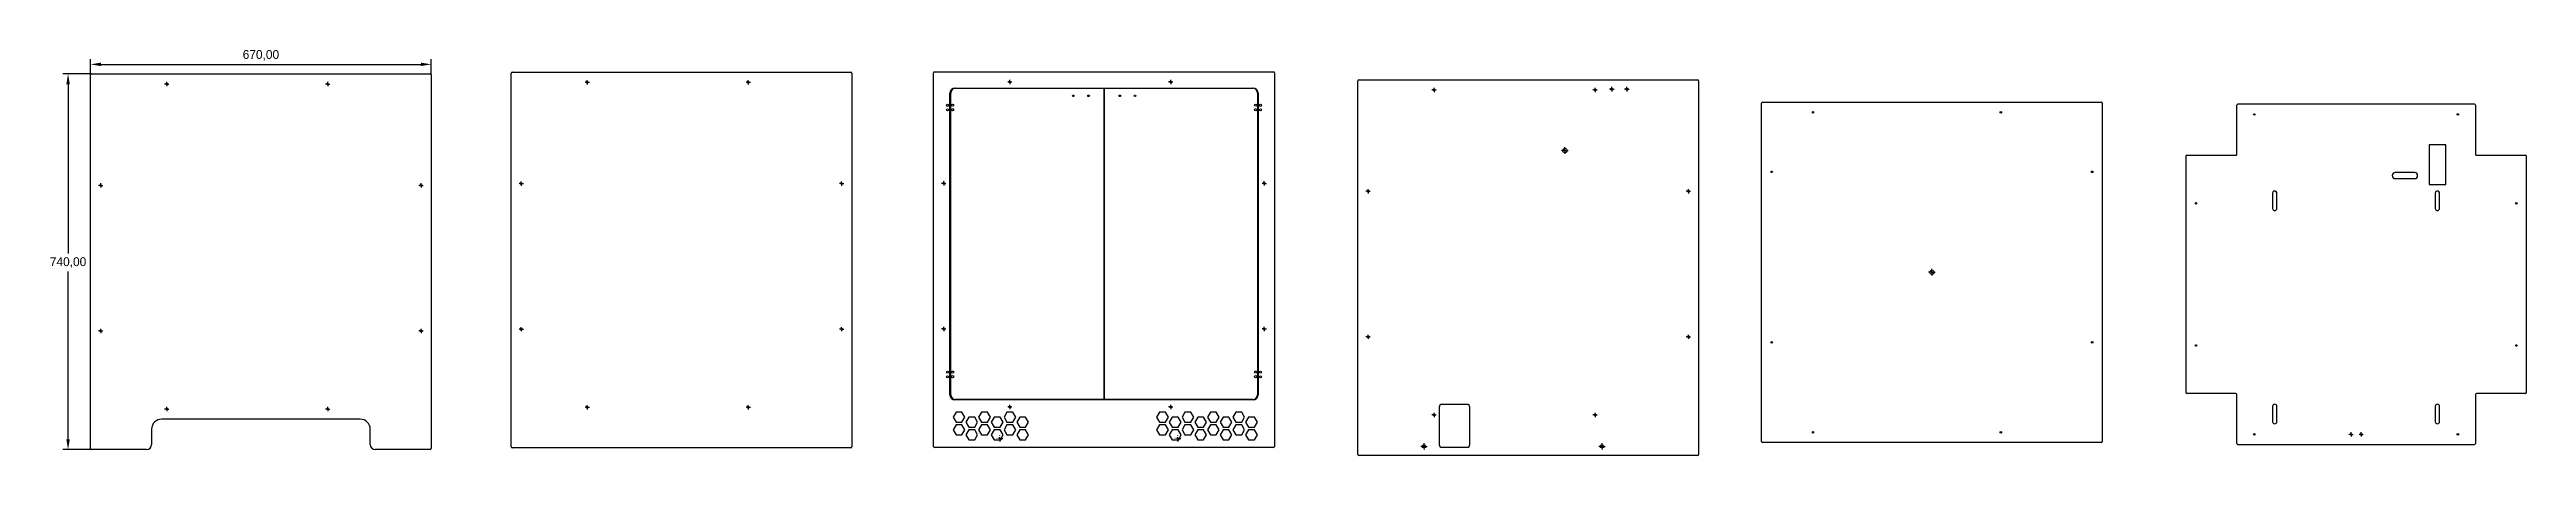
# Model space of a CAD drawing. Header units: millimetres. Extents: x 369 to 5239, y 253 to 1053.
import ezdxf

# ---------------------------------------------------------------- set-up
doc = ezdxf.new("R2010")
doc.units = ezdxf.units.MM
doc.header["$LTSCALE"] = 5
doc.header["$PDSIZE"] = -1
doc.layers.add('10', color=7, linetype='Continuous')
doc.layers.add('标注层', color=4, linetype='Continuous', lineweight=25)
doc.dimstyles.new('ISO-25', dxfattribs={"dimtxt": 2.5, "dimasz": 2.5, "dimexe": 1.25, "dimexo": 0.625, "dimtad": 1, "dimtxsty": 'Standard', "dimcen": 2.5, "dimadec": 0, "dimazin": 0, "dimtfac": 1, "dimtmove": 0, "dimatfit": 3, "dimfxl": 1, "dimarcsym": 0})

# ---------------------------------------------------------------- blocks, each defined once
blk = doc.blocks.new('SW_CENTERMARKSYMBOL_0')
at = {"layer": '10', "color": 0}
for p, q in [((-2.5, 0), (-4.25, 0)), ((0, 0), (-2.5, 0)), ((0, 2.5), (0, 4.25)), ((0, 0), (0, 2.5)), ((0, 0), (0, -2.5)), ((0, 0), (2.5, 0)), ((2.5, 0), (4.25, 0)), ((0, -2.5), (0, -4.25))]:
    blk.add_line(p, q, dxfattribs=at)
blk = doc.blocks.new('SW_CENTERMARKSYMBOL_1')
at = {"layer": '10', "color": 0}
for p, q in [((-2.5, 0), (-4.25, 0)), ((0, 0), (-2.5, 0)), ((0, 2.5), (0, 4.25)), ((0, 0), (0, 2.5)), ((0, 0), (0, -2.5)), ((0, 0), (2.5, 0)), ((2.5, 0), (4.25, 0)), ((0, -2.5), (0, -4.25))]:
    blk.add_line(p, q, dxfattribs=at)
blk = doc.blocks.new('SW_CENTERMARKSYMBOL_2')
at = {"layer": '10', "color": 0}
for p, q in [((-2.5, 0), (-4.25, 0)), ((0, 0), (-2.5, 0)), ((0, 2.5), (0, 4.25)), ((0, 0), (0, 2.5)), ((0, 0), (0, -2.5)), ((0, 0), (2.5, 0)), ((2.5, 0), (4.25, 0)), ((0, -2.5), (0, -4.25))]:
    blk.add_line(p, q, dxfattribs=at)
blk = doc.blocks.new('SW_CENTERMARKSYMBOL_3')
at = {"layer": '10', "color": 0}
for p, q in [((-2.5, 0), (-4.25, 0)), ((0, 0), (-2.5, 0)), ((0, 2.5), (0, 4.25)), ((0, 0), (0, 2.5)), ((0, 0), (0, -2.5)), ((0, 0), (2.5, 0)), ((2.5, 0), (4.25, 0)), ((0, -2.5), (0, -4.25))]:
    blk.add_line(p, q, dxfattribs=at)
blk = doc.blocks.new('SW_CENTERMARKSYMBOL_4')
at = {"layer": '10', "color": 0}
for p, q in [((-2.5, 0), (-4.25, 0)), ((0, 0), (-2.5, 0)), ((0, 2.5), (0, 4.25)), ((0, 0), (0, 2.5)), ((0, 0), (0, -2.5)), ((0, 0), (2.5, 0)), ((2.5, 0), (4.25, 0)), ((0, -2.5), (0, -4.25))]:
    blk.add_line(p, q, dxfattribs=at)
blk = doc.blocks.new('SW_CENTERMARKSYMBOL_5')
at = {"layer": '10', "color": 0}
for p, q in [((-2.5, 0), (-4.25, 0)), ((0, 0), (-2.5, 0)), ((0, 2.5), (0, 4.25)), ((0, 0), (0, 2.5)), ((0, 0), (0, -2.5)), ((0, 0), (2.5, 0)), ((2.5, 0), (4.25, 0)), ((0, -2.5), (0, -4.25))]:
    blk.add_line(p, q, dxfattribs=at)
blk = doc.blocks.new('SW_CENTERMARKSYMBOL_6')
at = {"layer": '10', "color": 0}
for p, q in [((-2.5, 0), (-4.25, 0)), ((0, 0), (-2.5, 0)), ((0, 2.5), (0, 4.25)), ((0, 0), (0, 2.5)), ((0, 0), (0, -2.5)), ((0, 0), (2.5, 0)), ((2.5, 0), (4.25, 0)), ((0, -2.5), (0, -4.25))]:
    blk.add_line(p, q, dxfattribs=at)
blk = doc.blocks.new('SW_CENTERMARKSYMBOL_7')
at = {"layer": '10', "color": 0}
for p, q in [((-2.5, 0), (-4.25, 0)), ((0, 0), (-2.5, 0)), ((0, 2.5), (0, 4.25)), ((0, 0), (0, 2.5)), ((0, 0), (0, -2.5)), ((0, 0), (2.5, 0)), ((2.5, 0), (4.25, 0)), ((0, -2.5), (0, -4.25))]:
    blk.add_line(p, q, dxfattribs=at)
blk = doc.blocks.new('SW_CENTERMARKSYMBOL_8')
at = {"layer": '10', "color": 0}
for p, q in [((-2.5, 0), (-4.25, 0)), ((0, 0), (-2.5, 0)), ((0, 2.5), (0, 4.25)), ((0, 0), (0, 2.5)), ((0, 0), (0, -2.5)), ((0, 0), (2.5, 0)), ((2.5, 0), (4.25, 0)), ((0, -2.5), (0, -4.25))]:
    blk.add_line(p, q, dxfattribs=at)
blk = doc.blocks.new('SW_CENTERMARKSYMBOL_9')
at = {"layer": '10', "color": 0}
for p, q in [((-2.5, 0), (-4.25, 0)), ((0, 0), (-2.5, 0)), ((0, 2.5), (0, 4.25)), ((0, 0), (0, 2.5)), ((0, 0), (0, -2.5)), ((0, 0), (2.5, 0)), ((2.5, 0), (4.25, 0)), ((0, -2.5), (0, -4.25))]:
    blk.add_line(p, q, dxfattribs=at)
blk = doc.blocks.new('SW_CENTERMARKSYMBOL_10')
at = {"layer": '10', "color": 0}
for p, q in [((-2.5, 0), (-4.25, 0)), ((0, 0), (-2.5, 0)), ((0, 2.5), (0, 4.25)), ((0, 0), (0, 2.5)), ((0, 0), (0, -2.5)), ((0, 0), (2.5, 0)), ((2.5, 0), (4.25, 0)), ((0, -2.5), (0, -4.25))]:
    blk.add_line(p, q, dxfattribs=at)
blk = doc.blocks.new('SW_CENTERMARKSYMBOL_11')
at = {"layer": '10', "color": 0}
for p, q in [((-2.5, 0), (-4.25, 0)), ((0, 0), (-2.5, 0)), ((0, 2.5), (0, 4.25)), ((0, 0), (0, 2.5)), ((0, 0), (0, -2.5)), ((0, 0), (2.5, 0)), ((2.5, 0), (4.25, 0)), ((0, -2.5), (0, -4.25))]:
    blk.add_line(p, q, dxfattribs=at)
blk = doc.blocks.new('SW_CENTERMARKSYMBOL_12')
at = {"layer": '10', "color": 0}
for p, q in [((-2.5, 0), (-4.25, 0)), ((0, 0), (-2.5, 0)), ((0, 2.5), (0, 4.25)), ((0, 0), (0, 2.5)), ((0, 0), (0, -2.5)), ((0, 0), (2.5, 0)), ((2.5, 0), (4.25, 0)), ((0, -2.5), (0, -4.25))]:
    blk.add_line(p, q, dxfattribs=at)
blk = doc.blocks.new('SW_CENTERMARKSYMBOL_13')
at = {"layer": '10', "color": 0}
for p, q in [((-2.5, 0), (-4.25, 0)), ((0, 0), (-2.5, 0)), ((0, 2.5), (0, 4.25)), ((0, 0), (0, 2.5)), ((0, 0), (0, -2.5)), ((0, 0), (2.5, 0)), ((2.5, 0), (4.25, 0)), ((0, -2.5), (0, -4.25))]:
    blk.add_line(p, q, dxfattribs=at)
blk = doc.blocks.new('SW_CENTERMARKSYMBOL_14')
at = {"layer": '10', "color": 0}
for p, q in [((-2.5, 0), (-4.25, 0)), ((0, 0), (-2.5, 0)), ((0, 2.5), (0, 4.25)), ((0, 0), (0, 2.5)), ((0, 0), (0, -2.5)), ((0, 0), (2.5, 0)), ((2.5, 0), (4.25, 0)), ((0, -2.5), (0, -4.25))]:
    blk.add_line(p, q, dxfattribs=at)
blk = doc.blocks.new('SW_CENTERMARKSYMBOL_15')
at = {"layer": '10', "color": 0}
for p, q in [((-2.5, 0), (-4.25, 0)), ((0, 0), (-2.5, 0)), ((0, 2.5), (0, 4.25)), ((0, 0), (0, 2.5)), ((0, 0), (0, -2.5)), ((0, 0), (2.5, 0)), ((2.5, 0), (4.25, 0)), ((0, -2.5), (0, -4.25))]:
    blk.add_line(p, q, dxfattribs=at)
blk = doc.blocks.new('SW_CENTERMARKSYMBOL_16')
at = {"layer": '10', "color": 0}
for p, q in [((-2.5, 0), (-4.25, 0)), ((0, 0), (-2.5, 0)), ((0, 2.5), (0, 4.25)), ((0, 0), (0, 2.5)), ((0, 0), (0, -2.5)), ((0, 0), (2.5, 0)), ((2.5, 0), (4.25, 0)), ((0, -2.5), (0, -4.25))]:
    blk.add_line(p, q, dxfattribs=at)
blk = doc.blocks.new('SW_CENTERMARKSYMBOL_17')
at = {"layer": '10', "color": 0}
for p, q in [((-2.5, 0), (-4.25, 0)), ((0, 0), (-2.5, 0)), ((0, 2.5), (0, 4.25)), ((0, 0), (0, 2.5)), ((0, 0), (0, -2.5)), ((0, 0), (2.5, 0)), ((2.5, 0), (4.25, 0)), ((0, -2.5), (0, -4.25))]:
    blk.add_line(p, q, dxfattribs=at)
blk = doc.blocks.new('SW_CENTERMARKSYMBOL_18')
at = {"layer": '10', "color": 0}
for p, q in [((-2.5, 0), (-4.25, 0)), ((0, 0), (-2.5, 0)), ((0, 2.5), (0, 4.25)), ((0, 0), (0, 2.5)), ((0, 0), (0, -2.5)), ((0, 0), (2.5, 0)), ((2.5, 0), (4.25, 0)), ((0, -2.5), (0, -4.25))]:
    blk.add_line(p, q, dxfattribs=at)
blk = doc.blocks.new('SW_CENTERMARKSYMBOL_19')
at = {"layer": '10', "color": 0}
for p, q in [((-2.5, 0), (-4.25, 0)), ((0, 0), (-2.5, 0)), ((0, 2.5), (0, 4.25)), ((0, 0), (0, 2.5)), ((0, 0), (0, -2.5)), ((0, 0), (2.5, 0)), ((2.5, 0), (4.25, 0)), ((0, -2.5), (0, -4.25))]:
    blk.add_line(p, q, dxfattribs=at)
blk = doc.blocks.new('SW_CENTERMARKSYMBOL_20')
at = {"layer": '10', "color": 0}
for p, q in [((-2.5, 0), (-4.25, 0)), ((0, 0), (-2.5, 0)), ((0, 2.5), (0, 4.25)), ((0, 0), (0, 2.5)), ((0, 0), (0, -2.5)), ((0, 0), (2.5, 0)), ((2.5, 0), (4.25, 0)), ((0, -2.5), (0, -4.25))]:
    blk.add_line(p, q, dxfattribs=at)
blk = doc.blocks.new('SW_CENTERMARKSYMBOL_21')
at = {"layer": '10', "color": 0}
for p, q in [((-2.5, 0), (-4.25, 0)), ((0, 0), (-2.5, 0)), ((0, 2.5), (0, 4.25)), ((0, 0), (0, 2.5)), ((0, 0), (0, -2.5)), ((0, 0), (2.5, 0)), ((2.5, 0), (4.25, 0)), ((0, -2.5), (0, -4.25))]:
    blk.add_line(p, q, dxfattribs=at)
blk = doc.blocks.new('SW_CENTERMARKSYMBOL_22')
at = {"layer": '10', "color": 0}
for p, q in [((-2.5, 0), (-4.25, 0)), ((0, 0), (-2.5, 0)), ((0, 2.5), (0, 4.25)), ((0, 0), (0, 2.5)), ((0, 0), (0, -2.5)), ((0, 0), (2.5, 0)), ((2.5, 0), (4.25, 0)), ((0, -2.5), (0, -4.25))]:
    blk.add_line(p, q, dxfattribs=at)
blk = doc.blocks.new('SW_CENTERMARKSYMBOL_23')
at = {"layer": '10', "color": 0}
for p, q in [((-2.5, 0), (-4.25, 0)), ((0, 0), (-2.5, 0)), ((0, 2.5), (0, 4.25)), ((0, 0), (0, 2.5)), ((0, 0), (0, -2.5)), ((0, 0), (2.5, 0)), ((2.5, 0), (4.25, 0)), ((0, -2.5), (0, -4.25))]:
    blk.add_line(p, q, dxfattribs=at)
blk = doc.blocks.new('SW_CENTERMARKSYMBOL_32')
at = {"layer": '10', "color": 0}
for p, q in [((-5, 0), (-6, 0)), ((0, 0), (-2.5, 0)), ((0, 5), (0, 6)), ((0, 0), (0, 2.5)), ((0, 0), (0, -2.5)), ((0, 0), (2.5, 0)), ((5, 0), (6, 0)), ((0, -5), (0, -6))]:
    blk.add_line(p, q, dxfattribs=at)
blk = doc.blocks.new('SW_CENTERMARKSYMBOL_33')
at = {"layer": '10', "color": 0}
for p, q in [((-5, 0), (-6, 0)), ((0, 0), (-2.5, 0)), ((0, 5), (0, 6)), ((0, 0), (0, 2.5)), ((0, 0), (0, -2.5)), ((0, 0), (2.5, 0)), ((5, 0), (6, 0)), ((0, -5), (0, -6))]:
    blk.add_line(p, q, dxfattribs=at)
blk = doc.blocks.new('SW_CENTERMARKSYMBOL_34')
at = {"layer": '10', "color": 0}
for p, q in [((-2.5, 0), (-4.25, 0)), ((0, 0), (-2.5, 0)), ((0, 2.5), (0, 4.25)), ((0, 0), (0, 2.5)), ((0, 0), (0, -2.5)), ((0, 0), (2.5, 0)), ((2.5, 0), (4.25, 0)), ((0, -2.5), (0, -4.25))]:
    blk.add_line(p, q, dxfattribs=at)
blk = doc.blocks.new('SW_CENTERMARKSYMBOL_35')
at = {"layer": '10', "color": 0}
for p, q in [((-2.5, 0), (-4.25, 0)), ((0, 0), (-2.5, 0)), ((0, 2.5), (0, 4.25)), ((0, 0), (0, 2.5)), ((0, 0), (0, -2.5)), ((0, 0), (2.5, 0)), ((2.5, 0), (4.25, 0)), ((0, -2.5), (0, -4.25))]:
    blk.add_line(p, q, dxfattribs=at)
blk = doc.blocks.new('SW_CENTERMARKSYMBOL_36')
at = {"layer": '10', "color": 0}
for p, q in [((-2.5, 0), (-4.25, 0)), ((0, 0), (-2.5, 0)), ((0, 2.5), (0, 4.25)), ((0, 0), (0, 2.5)), ((0, 0), (0, -2.5)), ((0, 0), (2.5, 0)), ((2.5, 0), (4.25, 0)), ((0, -2.5), (0, -4.25))]:
    blk.add_line(p, q, dxfattribs=at)
blk = doc.blocks.new('SW_CENTERMARKSYMBOL_37')
at = {"layer": '10', "color": 0}
for p, q in [((-2.5, 0), (-4.25, 0)), ((0, 0), (-2.5, 0)), ((0, 2.5), (0, 4.25)), ((0, 0), (0, 2.5)), ((0, 0), (0, -2.5)), ((0, 0), (2.5, 0)), ((2.5, 0), (4.25, 0)), ((0, -2.5), (0, -4.25))]:
    blk.add_line(p, q, dxfattribs=at)
blk = doc.blocks.new('SW_CENTERMARKSYMBOL_38')
at = {"layer": '10', "color": 0}
for p, q in [((-2.5, 0), (-4.25, 0)), ((0, 0), (-2.5, 0)), ((0, 2.5), (0, 4.25)), ((0, 0), (0, 2.5)), ((0, 0), (0, -2.5)), ((0, 0), (2.5, 0)), ((2.5, 0), (4.25, 0)), ((0, -2.5), (0, -4.25))]:
    blk.add_line(p, q, dxfattribs=at)
blk = doc.blocks.new('SW_CENTERMARKSYMBOL_39')
at = {"layer": '10', "color": 0}
for p, q in [((-2.5, 0), (-4.25, 0)), ((0, 0), (-2.5, 0)), ((0, 2.5), (0, 4.25)), ((0, 0), (0, 2.5)), ((0, 0), (0, -2.5)), ((0, 0), (2.5, 0)), ((2.5, 0), (4.25, 0)), ((0, -2.5), (0, -4.25))]:
    blk.add_line(p, q, dxfattribs=at)
blk = doc.blocks.new('SW_CENTERMARKSYMBOL_40')
at = {"layer": '10', "color": 0}
for p, q in [((-2.5, 0), (-4.25, 0)), ((0, 0), (-2.5, 0)), ((0, 2.5), (0, 4.25)), ((0, 0), (0, 2.5)), ((0, 0), (0, -2.5)), ((0, 0), (2.5, 0)), ((2.5, 0), (4.25, 0)), ((0, -2.5), (0, -4.25))]:
    blk.add_line(p, q, dxfattribs=at)
blk = doc.blocks.new('SW_CENTERMARKSYMBOL_41')
at = {"layer": '10', "color": 0}
for p, q in [((-2.5, 0), (-4.25, 0)), ((0, 0), (-2.5, 0)), ((0, 2.5), (0, 4.25)), ((0, 0), (0, 2.5)), ((0, 0), (0, -2.5)), ((0, 0), (2.5, 0)), ((2.5, 0), (4.25, 0)), ((0, -2.5), (0, -4.25))]:
    blk.add_line(p, q, dxfattribs=at)
blk = doc.blocks.new('SW_CENTERMARKSYMBOL_42')
at = {"layer": '10', "color": 0}
for p, q in [((-5, 0), (-6, 0)), ((0, 0), (-2.5, 0)), ((0, 5), (0, 6)), ((0, 0), (0, 2.5)), ((0, 0), (0, -2.5)), ((0, 0), (2.5, 0)), ((5, 0), (6, 0)), ((0, -5), (0, -6))]:
    blk.add_line(p, q, dxfattribs=at)
blk = doc.blocks.new('SW_CENTERMARKSYMBOL_43')
at = {"layer": '10', "color": 0}
for p, q in [((-5, 0), (-6, 0)), ((0, 0), (-2.5, 0)), ((0, 5), (0, 6)), ((0, 0), (0, 2.5)), ((0, 0), (0, -2.5)), ((0, 0), (2.5, 0)), ((5, 0), (6, 0)), ((0, -5), (0, -6))]:
    blk.add_line(p, q, dxfattribs=at)
blk = doc.blocks.new('SW_CENTERMARKSYMBOL_44')
at = {"layer": '10', "color": 0}
for p, q in [((-2.5, 0), (-4.6, 0)), ((0, 0), (-2.5, 0)), ((0, 2.5), (0, 4.6)), ((0, 0), (0, 2.5)), ((0, 0), (0, -2.5)), ((0, 0), (2.5, 0)), ((2.5, 0), (4.6, 0)), ((0, -2.5), (0, -4.6))]:
    blk.add_line(p, q, dxfattribs=at)
blk = doc.blocks.new('SW_CENTERMARKSYMBOL_45')
at = {"layer": '10', "color": 0}
for p, q in [((-2.5, 0), (-4.6, 0)), ((0, 0), (-2.5, 0)), ((0, 2.5), (0, 4.6)), ((0, 0), (0, 2.5)), ((0, 0), (0, -2.5)), ((0, 0), (2.5, 0)), ((2.5, 0), (4.6, 0)), ((0, -2.5), (0, -4.6))]:
    blk.add_line(p, q, dxfattribs=at)
blk = doc.blocks.new('SW_CENTERMARKSYMBOL_46')
at = {"layer": '10', "color": 0}
for p, q in [((-5, 0), (-6.65, 0)), ((0, 0), (-2.5, 0)), ((0, 5), (0, 6.65)), ((0, 0), (0, 2.5)), ((0, 0), (0, -2.5)), ((0, 0), (2.5, 0)), ((5, 0), (6.65, 0)), ((0, -5), (0, -6.65))]:
    blk.add_line(p, q, dxfattribs=at)
blk = doc.blocks.new('SW_CENTERMARKSYMBOL_47')
at = {"layer": '10', "color": 0}
for p, q in [((-5, 0), (-6.5, 0)), ((0, 0), (-2.5, 0)), ((0, 5), (0, 6.5)), ((0, 0), (0, 2.5)), ((0, 0), (0, -2.5)), ((0, 0), (2.5, 0)), ((5, 0), (6.5, 0)), ((0, -5), (0, -6.5))]:
    blk.add_line(p, q, dxfattribs=at)
blk = doc.blocks.new('SW_DOWELSYMBOL_0')
at = {"linetype": 'Continuous', "lineweight": 18}
h = blk.add_hatch(color=0, dxfattribs=at)
edge = h.paths.add_edge_path(flags=0)
edge.add_arc((0, 0), 1.5, 180, 270)
edge.add_line((0, -1.5), (0, 0))
edge.add_line((0, 0), (-1.5, 0))
h = blk.add_hatch(color=0, dxfattribs=at)
edge = h.paths.add_edge_path(flags=0)
edge.add_arc((0, 0), 1.5, 0, 90)
edge.add_line((0, 1.5), (0, 0))
edge.add_line((0, 0), (1.5, 0))
at = {"layer": '10', "color": 0}
blk.add_circle((0, 0), 1.5, dxfattribs=at)
blk = doc.blocks.new('SW_DOWELSYMBOL_1')
at = {"linetype": 'Continuous', "lineweight": 18}
h = blk.add_hatch(color=0, dxfattribs=at)
edge = h.paths.add_edge_path(flags=0)
edge.add_arc((0, 0), 1.5, 180, 270)
edge.add_line((0, -1.5), (0, 0))
edge.add_line((0, 0), (-1.5, 0))
h = blk.add_hatch(color=0, dxfattribs=at)
edge = h.paths.add_edge_path(flags=0)
edge.add_arc((0, 0), 1.5, 0, 90)
edge.add_line((0, 1.5), (0, 0))
edge.add_line((0, 0), (1.5, 0))
at = {"layer": '10', "color": 0}
blk.add_circle((0, 0), 1.5, dxfattribs=at)
blk = doc.blocks.new('SW_DOWELSYMBOL_2')
at = {"linetype": 'Continuous', "lineweight": 18}
h = blk.add_hatch(color=0, dxfattribs=at)
edge = h.paths.add_edge_path(flags=0)
edge.add_arc((0, 0), 1.5, 180, 270)
edge.add_line((0, -1.5), (0, 0))
edge.add_line((0, 0), (-1.5, 0))
h = blk.add_hatch(color=0, dxfattribs=at)
edge = h.paths.add_edge_path(flags=0)
edge.add_arc((0, 0), 1.5, 0, 90)
edge.add_line((0, 1.5), (0, 0))
edge.add_line((0, 0), (1.5, 0))
at = {"layer": '10', "color": 0}
blk.add_circle((0, 0), 1.5, dxfattribs=at)
blk = doc.blocks.new('SW_DOWELSYMBOL_3')
at = {"linetype": 'Continuous', "lineweight": 18}
h = blk.add_hatch(color=0, dxfattribs=at)
edge = h.paths.add_edge_path(flags=0)
edge.add_arc((0, 0), 1.5, 180, 270)
edge.add_line((0, -1.5), (0, 0))
edge.add_line((0, 0), (-1.5, 0))
h = blk.add_hatch(color=0, dxfattribs=at)
edge = h.paths.add_edge_path(flags=0)
edge.add_arc((0, 0), 1.5, 0, 90)
edge.add_line((0, 1.5), (0, 0))
edge.add_line((0, 0), (1.5, 0))
at = {"layer": '10', "color": 0}
blk.add_circle((0, 0), 1.5, dxfattribs=at)
blk = doc.blocks.new('SW_DOWELSYMBOL_4')
at = {"linetype": 'Continuous', "lineweight": 18}
h = blk.add_hatch(color=0, dxfattribs=at)
edge = h.paths.add_edge_path(flags=0)
edge.add_arc((0, 0), 1.5, 180, 270)
edge.add_line((0, -1.5), (0, 0))
edge.add_line((0, 0), (-1.5, 0))
h = blk.add_hatch(color=0, dxfattribs=at)
edge = h.paths.add_edge_path(flags=0)
edge.add_arc((0, 0), 1.5, 0, 90)
edge.add_line((0, 1.5), (0, 0))
edge.add_line((0, 0), (1.5, 0))
at = {"layer": '10', "color": 0}
blk.add_circle((0, 0), 1.5, dxfattribs=at)
blk = doc.blocks.new('SW_DOWELSYMBOL_5')
at = {"linetype": 'Continuous', "lineweight": 18}
h = blk.add_hatch(color=0, dxfattribs=at)
edge = h.paths.add_edge_path(flags=0)
edge.add_arc((0, 0), 1.5, 180, 270)
edge.add_line((0, -1.5), (0, 0))
edge.add_line((0, 0), (-1.5, 0))
h = blk.add_hatch(color=0, dxfattribs=at)
edge = h.paths.add_edge_path(flags=0)
edge.add_arc((0, 0), 1.5, 0, 90)
edge.add_line((0, 1.5), (0, 0))
edge.add_line((0, 0), (1.5, 0))
at = {"layer": '10', "color": 0}
blk.add_circle((0, 0), 1.5, dxfattribs=at)
blk = doc.blocks.new('SW_DOWELSYMBOL_6')
at = {"linetype": 'Continuous', "lineweight": 18}
h = blk.add_hatch(color=0, dxfattribs=at)
edge = h.paths.add_edge_path(flags=0)
edge.add_arc((0, 0), 1.5, 180, 270)
edge.add_line((0, -1.5), (0, 0))
edge.add_line((0, 0), (-1.5, 0))
h = blk.add_hatch(color=0, dxfattribs=at)
edge = h.paths.add_edge_path(flags=0)
edge.add_arc((0, 0), 1.5, 0, 90)
edge.add_line((0, 1.5), (0, 0))
edge.add_line((0, 0), (1.5, 0))
at = {"layer": '10', "color": 0}
blk.add_circle((0, 0), 1.5, dxfattribs=at)
blk = doc.blocks.new('SW_DOWELSYMBOL_7')
at = {"linetype": 'Continuous', "lineweight": 18}
h = blk.add_hatch(color=0, dxfattribs=at)
edge = h.paths.add_edge_path(flags=0)
edge.add_arc((0, 0), 1.5, 180, 270)
edge.add_line((0, -1.5), (0, 0))
edge.add_line((0, 0), (-1.5, 0))
h = blk.add_hatch(color=0, dxfattribs=at)
edge = h.paths.add_edge_path(flags=0)
edge.add_arc((0, 0), 1.5, 0, 90)
edge.add_line((0, 1.5), (0, 0))
edge.add_line((0, 0), (1.5, 0))
at = {"layer": '10', "color": 0}
blk.add_circle((0, 0), 1.5, dxfattribs=at)
blk = doc.blocks.new('SW_CENTERMARKSYMBOL_48')
at = {"layer": '10', "color": 0}
for p, q in [((-2.5, 0), (-4.1, 0)), ((0, 0), (-2.5, 0)), ((0, 2.5), (0, 4.1)), ((0, 0), (0, 2.5)), ((0, 0), (0, -2.5)), ((0, 0), (2.5, 0)), ((2.5, 0), (4.1, 0)), ((0, -2.5), (0, -4.1))]:
    blk.add_line(p, q, dxfattribs=at)
blk = doc.blocks.new('SW_CENTERMARKSYMBOL_49')
at = {"layer": '10', "color": 0}
for p, q in [((-2.5, 0), (-4.1, 0)), ((0, 0), (-2.5, 0)), ((0, 2.5), (0, 4.1)), ((0, 0), (0, 2.5)), ((0, 0), (0, -2.5)), ((0, 0), (2.5, 0)), ((2.5, 0), (4.1, 0)), ((0, -2.5), (0, -4.1))]:
    blk.add_line(p, q, dxfattribs=at)
blk = doc.blocks.new('SW_DOWELSYMBOL_8')
at = {"linetype": 'Continuous', "lineweight": 18}
h = blk.add_hatch(color=0, dxfattribs=at)
edge = h.paths.add_edge_path(flags=0)
edge.add_arc((0, 0), 1.5, 180, 270)
edge.add_line((0, -1.5), (0, 0))
edge.add_line((0, 0), (-1.5, 0))
h = blk.add_hatch(color=0, dxfattribs=at)
edge = h.paths.add_edge_path(flags=0)
edge.add_arc((0, 0), 1.5, 0, 90)
edge.add_line((0, 1.5), (0, 0))
edge.add_line((0, 0), (1.5, 0))
at = {"layer": '10', "color": 0}
blk.add_circle((0, 0), 1.5, dxfattribs=at)
blk = doc.blocks.new('SW_DOWELSYMBOL_9')
at = {"linetype": 'Continuous', "lineweight": 18}
h = blk.add_hatch(color=0, dxfattribs=at)
edge = h.paths.add_edge_path(flags=0)
edge.add_arc((0, 0), 1.5, 180, 270)
edge.add_line((0, -1.5), (0, 0))
edge.add_line((0, 0), (-1.5, 0))
h = blk.add_hatch(color=0, dxfattribs=at)
edge = h.paths.add_edge_path(flags=0)
edge.add_arc((0, 0), 1.5, 0, 90)
edge.add_line((0, 1.5), (0, 0))
edge.add_line((0, 0), (1.5, 0))
at = {"layer": '10', "color": 0}
blk.add_circle((0, 0), 1.5, dxfattribs=at)
blk = doc.blocks.new('SW_DOWELSYMBOL_10')
at = {"linetype": 'Continuous', "lineweight": 18}
h = blk.add_hatch(color=0, dxfattribs=at)
edge = h.paths.add_edge_path(flags=0)
edge.add_arc((0, 0), 1.5, 180, 270)
edge.add_line((0, -1.5), (0, 0))
edge.add_line((0, 0), (-1.5, 0))
h = blk.add_hatch(color=0, dxfattribs=at)
edge = h.paths.add_edge_path(flags=0)
edge.add_arc((0, 0), 1.5, 0, 90)
edge.add_line((0, 1.5), (0, 0))
edge.add_line((0, 0), (1.5, 0))
at = {"layer": '10', "color": 0}
blk.add_circle((0, 0), 1.5, dxfattribs=at)
blk = doc.blocks.new('SW_DOWELSYMBOL_11')
at = {"linetype": 'Continuous', "lineweight": 18}
h = blk.add_hatch(color=0, dxfattribs=at)
edge = h.paths.add_edge_path(flags=0)
edge.add_arc((0, 0), 1.5, 180, 270)
edge.add_line((0, -1.5), (0, 0))
edge.add_line((0, 0), (-1.5, 0))
h = blk.add_hatch(color=0, dxfattribs=at)
edge = h.paths.add_edge_path(flags=0)
edge.add_arc((0, 0), 1.5, 0, 90)
edge.add_line((0, 1.5), (0, 0))
edge.add_line((0, 0), (1.5, 0))
at = {"layer": '10', "color": 0}
blk.add_circle((0, 0), 1.5, dxfattribs=at)
blk = doc.blocks.new('SW_DOWELSYMBOL_12')
at = {"linetype": 'Continuous', "lineweight": 18}
h = blk.add_hatch(color=0, dxfattribs=at)
edge = h.paths.add_edge_path(flags=0)
edge.add_arc((0, 0), 1.5, 180, 270)
edge.add_line((0, -1.5), (0, 0))
edge.add_line((0, 0), (-1.5, 0))
h = blk.add_hatch(color=0, dxfattribs=at)
edge = h.paths.add_edge_path(flags=0)
edge.add_arc((0, 0), 1.5, 0, 90)
edge.add_line((0, 1.5), (0, 0))
edge.add_line((0, 0), (1.5, 0))
at = {"layer": '10', "color": 0}
blk.add_circle((0, 0), 1.5, dxfattribs=at)
blk = doc.blocks.new('SW_DOWELSYMBOL_13')
at = {"linetype": 'Continuous', "lineweight": 18}
h = blk.add_hatch(color=0, dxfattribs=at)
edge = h.paths.add_edge_path(flags=0)
edge.add_arc((0, 0), 1.5, 180, 270)
edge.add_line((0, -1.5), (0, 0))
edge.add_line((0, 0), (-1.5, 0))
h = blk.add_hatch(color=0, dxfattribs=at)
edge = h.paths.add_edge_path(flags=0)
edge.add_arc((0, 0), 1.5, 0, 90)
edge.add_line((0, 1.5), (0, 0))
edge.add_line((0, 0), (1.5, 0))
at = {"layer": '10', "color": 0}
blk.add_circle((0, 0), 1.5, dxfattribs=at)
blk = doc.blocks.new('SW_DOWELSYMBOL_14')
at = {"linetype": 'Continuous', "lineweight": 18}
h = blk.add_hatch(color=0, dxfattribs=at)
edge = h.paths.add_edge_path(flags=0)
edge.add_arc((0, 0), 1.5, 180, 270)
edge.add_line((0, -1.5), (0, 0))
edge.add_line((0, 0), (-1.5, 0))
h = blk.add_hatch(color=0, dxfattribs=at)
edge = h.paths.add_edge_path(flags=0)
edge.add_arc((0, 0), 1.5, 0, 90)
edge.add_line((0, 1.5), (0, 0))
edge.add_line((0, 0), (1.5, 0))
at = {"layer": '10', "color": 0}
blk.add_circle((0, 0), 1.5, dxfattribs=at)
blk = doc.blocks.new('SW_DOWELSYMBOL_15')
at = {"linetype": 'Continuous', "lineweight": 18}
h = blk.add_hatch(color=0, dxfattribs=at)
edge = h.paths.add_edge_path(flags=0)
edge.add_arc((0, 0), 1.5, 180, 270)
edge.add_line((0, -1.5), (0, 0))
edge.add_line((0, 0), (-1.5, 0))
h = blk.add_hatch(color=0, dxfattribs=at)
edge = h.paths.add_edge_path(flags=0)
edge.add_arc((0, 0), 1.5, 0, 90)
edge.add_line((0, 1.5), (0, 0))
edge.add_line((0, 0), (1.5, 0))
at = {"layer": '10', "color": 0}
blk.add_circle((0, 0), 1.5, dxfattribs=at)
blk = doc.blocks.new('*D85')
at = {"layer": 'Defpoints', "color": 0, "transparency": 16777216}
for p in [(1119.5, 1023.2), (449.5, 1002.5), (1119.5, 1002.5)]:
    blk.add_point(p, dxfattribs=at)
at = {"layer": '标注层', "color": 0, "lineweight": -2, "transparency": 16777216}
for p, q in [((449.5, 1002.5), (449.5, 1033.2)), ((469.9, 1023.2), (1099.1, 1023.2)), ((1119.5, 1002.5), (1119.5, 1033.2))]:
    blk.add_line(p, q, dxfattribs=at)
at = {"layer": '标注层', "color": 0, "transparency": 16777216}
for points in [[(469.9, 1026.6), (469.9, 1019.8), (449.5, 1023.2)], [(1099.1, 1026.6), (1099.1, 1019.8), (1119.5, 1023.2)]]:
    blk.add_solid(points, dxfattribs=at)
at = {"layer": '标注层', "color": 0, "transparency": 16777216, "insert": (784.5, 1041.1), "char_height": 17.5, "attachment_point": 5}
blk.add_mtext('670,00', dxfattribs=at)
blk = doc.blocks.new('*D86')
at = {"layer": 'Defpoints', "color": 0, "transparency": 16777216}
for p in [(451.5, 1004.5), (405.3, 264.5), (451.5, 264.5)]:
    blk.add_point(p, dxfattribs=at)
at = {"layer": '标注层', "color": 0, "lineweight": -2, "transparency": 16777216}
for p, q in [((451.5, 1004.5), (395.3, 1004.5)), ((405.3, 984.1), (405.3, 650.8)), ((405.3, 284.9), (405.3, 615.2)), ((451.5, 264.5), (395.3, 264.5))]:
    blk.add_line(p, q, dxfattribs=at)
at = {"layer": '标注层', "color": 0, "transparency": 16777216}
for points in [[(401.9, 984.1), (408.7, 984.1), (405.3, 1004.5)], [(401.9, 284.9), (408.7, 284.9), (405.3, 264.5)]]:
    blk.add_solid(points, dxfattribs=at)
at = {"layer": '标注层', "color": 0, "transparency": 16777216, "insert": (405.3, 633), "char_height": 17.5, "attachment_point": 5}
blk.add_mtext('740,00', dxfattribs=at)

msp = doc.modelspace()

# ---------------------------------------------------------------- linework, layer by layer
at = {"color": 7, "linetype": 'Continuous', "lineweight": 25}
for p, q in [((449.467, 266.531), (449.467, 1002.531)), ((451.467, 1004.531), (1117.467, 1004.531)), ((1119.467, 1002.531), (1119.467, 266.531)), ((1276.382, 270.013), (1276.382, 1006.013)), ((1278.382, 1008.013), (1944.382, 1008.013)), ((1946.382, 1006.013), (1946.382, 270.013)), ((2107.279, 270.513), (2107.279, 1006.513)), ((2109.279, 1008.513), (2775.279, 1008.513)), ((2149.279, 976.513), (2735.279, 976.513)), ((2150.381, 976.26), (2441.881, 976.26)), ((2441.881, 976.26), (2441.881, 363.26)), ((2443.332, 363.26), (2443.332, 976.26)), ((2443.332, 976.26), (2734.833, 976.229)), ((2777.279, 1006.513), (2777.279, 270.513)), ((2941.564, 254.9), (2941.564, 990.9)), ((2943.564, 992.9), (3609.564, 992.9)), ((3611.564, 990.9), (3611.564, 254.9)), ((2139.279, 372.513), (2139.279, 966.513)), ((2140.881, 372.76), (2140.881, 966.76)), ((2744.332, 966.729), (2744.332, 372.729)), ((2745.279, 966.513), (2745.279, 372.513)), ((3735.329, 280.498), (3735.329, 947.012)), ((3737.071, 948.755), (4403.586, 948.755)), ((4405.329, 947.012), (4405.329, 280.498)), ((4669.612, 845.795), (4669.612, 942.564)), ((5137.012, 944.564), (4671.612, 944.564)), ((5139.012, 942.564), (5139.012, 845.795)), ((4569.312, 842.264), (4569.312, 376.864)), ((4571.312, 844.264), (4668.081, 844.264)), ((5080.451, 864.564), (5048.173, 864.564)), ((5048.173, 864.564), (5048.173, 786.564)), ((5080.451, 786.564), (5080.451, 864.564)), ((5140.543, 844.264), (5237.312, 844.264)), ((5239.312, 376.864), (5239.312, 842.264)), ((5019.312, 810.264), (4981.312, 810.264)), ((4981.312, 798.264), (5019.312, 798.264)), ((5048.173, 786.564), (5080.451, 786.564)), ((4740.112, 769.564), (4740.112, 739.564)), ((4748.512, 739.564), (4748.512, 769.564)), ((5060.112, 769.564), (5060.112, 739.564)), ((5068.512, 739.564), (5068.512, 769.564)), ((2735.279, 362.513), (2149.279, 362.513)), ((2441.881, 363.26), (2150.381, 363.26)), ((2734.832, 363.229), (2443.332, 363.26)), ((3101.464, 348.4), (3101.464, 274.4)), ((3156.564, 353.5), (3106.564, 353.5)), ((3161.664, 274.4), (3161.664, 348.4)), ((4668.081, 374.864), (4571.312, 374.864)), ((4669.612, 276.564), (4669.612, 373.333)), ((4740.112, 349.564), (4740.112, 319.564)), ((4748.512, 319.564), (4748.512, 349.564)), ((5060.112, 349.564), (5060.112, 319.564)), ((5068.512, 319.564), (5068.512, 349.564)), ((5139.012, 372.864), (5139.012, 276.564)), ((5237.312, 374.864), (5141.012, 374.864)), ((569.467, 304.531), (569.467, 274.531)), ((979.467, 324.531), (589.467, 324.531)), ((999.467, 274.531), (999.467, 304.531)), ((2151.506, 338.524), (2145.732, 328.524)), ((2145.732, 328.524), (2151.506, 318.524)), ((2151.506, 313.524), (2145.732, 303.524)), ((2145.732, 303.524), (2151.506, 293.524)), ((2163.053, 338.524), (2151.506, 338.524)), ((2151.506, 318.524), (2163.053, 318.524)), ((2163.053, 313.524), (2151.506, 313.524)), ((2151.506, 293.524), (2163.053, 293.524)), ((2168.826, 328.524), (2163.053, 338.524)), ((2163.053, 318.524), (2168.826, 328.524)), ((2168.826, 303.524), (2163.053, 313.524)), ((2163.053, 293.524), (2168.826, 303.524)), ((2176.506, 328.524), (2170.732, 318.524)), ((2170.732, 318.524), (2176.506, 308.524)), ((2176.506, 303.524), (2170.732, 293.524)), ((2170.732, 293.524), (2176.506, 283.524)), ((2188.053, 328.524), (2176.506, 328.524)), ((2176.506, 308.524), (2188.053, 308.524)), ((2188.053, 303.524), (2176.506, 303.524)), ((2193.826, 318.524), (2188.053, 328.524)), ((2188.053, 308.524), (2193.826, 318.524)), ((2193.826, 293.524), (2188.053, 303.524)), ((2188.053, 283.524), (2193.826, 293.524)), ((2201.506, 338.524), (2195.732, 328.524)), ((2195.732, 328.524), (2201.506, 318.524)), ((2201.506, 313.524), (2195.732, 303.524)), ((2195.732, 303.524), (2201.506, 293.524)), ((2213.053, 338.524), (2201.506, 338.524)), ((2201.506, 318.524), (2213.053, 318.524)), ((2213.053, 313.524), (2201.506, 313.524)), ((2201.506, 293.524), (2213.053, 293.524)), ((2218.826, 328.524), (2213.053, 338.524)), ((2213.053, 318.524), (2218.826, 328.524)), ((2218.826, 303.524), (2213.053, 313.524)), ((2213.053, 293.524), (2218.826, 303.524)), ((2226.506, 328.524), (2220.732, 318.524)), ((2220.732, 318.524), (2226.506, 308.524)), ((2226.506, 303.524), (2220.732, 293.524)), ((2220.732, 293.524), (2226.506, 283.524)), ((2238.053, 328.524), (2226.506, 328.524)), ((2226.506, 308.524), (2238.053, 308.524)), ((2238.053, 303.524), (2226.506, 303.524)), ((2243.826, 318.524), (2238.053, 328.524)), ((2238.053, 308.524), (2243.826, 318.524)), ((2243.826, 293.524), (2238.053, 303.524)), ((2240.552, 287.853), (2243.826, 293.524)), ((2251.506, 338.524), (2245.732, 328.524)), ((2245.732, 328.524), (2251.506, 318.524)), ((2251.506, 313.524), (2245.732, 303.524)), ((2245.732, 303.524), (2251.506, 293.524)), ((2263.053, 338.524), (2251.506, 338.524)), ((2251.506, 318.524), (2263.053, 318.524)), ((2263.053, 313.524), (2251.506, 313.524)), ((2251.506, 293.524), (2263.053, 293.524)), ((2268.826, 328.524), (2263.053, 338.524)), ((2263.053, 318.524), (2268.826, 328.524)), ((2268.826, 303.524), (2263.053, 313.524)), ((2263.053, 293.524), (2268.826, 303.524)), ((2276.506, 328.524), (2270.732, 318.524)), ((2270.732, 318.524), (2276.506, 308.524)), ((2276.506, 303.524), (2270.732, 293.524)), ((2270.732, 293.524), (2276.506, 283.524)), ((2288.053, 328.524), (2276.506, 328.524)), ((2276.506, 308.524), (2288.053, 308.524)), ((2288.053, 303.524), (2276.506, 303.524)), ((2293.826, 318.524), (2288.053, 328.524)), ((2288.053, 308.524), (2293.826, 318.524)), ((2293.826, 293.524), (2288.053, 303.524)), ((2288.053, 283.524), (2293.826, 293.524)), ((2551.506, 338.524), (2545.732, 328.524)), ((2545.732, 328.524), (2551.506, 318.524)), ((2551.506, 313.524), (2545.732, 303.524)), ((2545.732, 303.524), (2551.506, 293.524)), ((2563.053, 338.524), (2551.506, 338.524)), ((2551.506, 318.524), (2563.053, 318.524)), ((2563.053, 313.524), (2551.506, 313.524)), ((2551.506, 293.524), (2563.053, 293.524)), ((2568.826, 328.524), (2563.053, 338.524)), ((2563.053, 318.524), (2568.826, 328.524)), ((2568.826, 303.524), (2563.053, 313.524)), ((2563.053, 293.524), (2568.826, 303.524)), ((2576.506, 328.524), (2570.732, 318.524)), ((2570.732, 318.524), (2576.506, 308.524)), ((2576.506, 303.524), (2570.732, 293.524)), ((2570.732, 293.524), (2576.506, 283.524)), ((2588.053, 328.524), (2576.506, 328.524)), ((2576.506, 308.524), (2588.053, 308.524)), ((2588.053, 303.524), (2576.506, 303.524)), ((2593.826, 318.524), (2588.053, 328.524)), ((2588.053, 308.524), (2593.826, 318.524)), ((2593.826, 293.524), (2588.053, 303.524)), ((2590.552, 287.853), (2593.826, 293.524)), ((2601.506, 338.524), (2595.732, 328.524)), ((2595.732, 328.524), (2601.506, 318.524)), ((2601.506, 313.524), (2595.732, 303.524)), ((2595.732, 303.524), (2601.506, 293.524)), ((2613.053, 338.524), (2601.506, 338.524)), ((2601.506, 318.524), (2613.053, 318.524)), ((2613.053, 313.524), (2601.506, 313.524)), ((2601.506, 293.524), (2613.053, 293.524)), ((2618.826, 328.524), (2613.053, 338.524)), ((2613.053, 318.524), (2618.826, 328.524)), ((2618.826, 303.524), (2613.053, 313.524)), ((2613.053, 293.524), (2618.826, 303.524)), ((2626.506, 328.524), (2620.732, 318.524)), ((2620.732, 318.524), (2626.506, 308.524)), ((2626.506, 303.524), (2620.732, 293.524)), ((2620.732, 293.524), (2626.506, 283.524)), ((2638.053, 328.524), (2626.506, 328.524)), ((2626.506, 308.524), (2638.053, 308.524)), ((2638.053, 303.524), (2626.506, 303.524)), ((2643.826, 318.524), (2638.053, 328.524)), ((2638.053, 308.524), (2643.826, 318.524)), ((2643.826, 293.524), (2638.053, 303.524)), ((2638.053, 283.524), (2643.826, 293.524)), ((2651.506, 338.524), (2645.732, 328.524)), ((2645.732, 328.524), (2651.506, 318.524)), ((2651.506, 313.524), (2645.732, 303.524)), ((2645.732, 303.524), (2651.506, 293.524)), ((2663.053, 338.524), (2651.506, 338.524)), ((2651.506, 318.524), (2663.053, 318.524)), ((2663.053, 313.524), (2651.506, 313.524)), ((2651.506, 293.524), (2663.053, 293.524)), ((2668.826, 328.524), (2663.053, 338.524)), ((2663.053, 318.524), (2668.826, 328.524)), ((2668.826, 303.524), (2663.053, 313.524)), ((2663.053, 293.524), (2668.826, 303.524)), ((2676.506, 328.524), (2670.732, 318.524)), ((2670.732, 318.524), (2676.506, 308.524)), ((2676.506, 303.524), (2670.732, 293.524)), ((2670.732, 293.524), (2676.506, 283.524)), ((2688.053, 328.524), (2676.506, 328.524)), ((2676.506, 308.524), (2688.053, 308.524)), ((2688.053, 303.524), (2676.506, 303.524)), ((2693.826, 318.524), (2688.053, 328.524)), ((2688.053, 308.524), (2693.826, 318.524)), ((2693.826, 293.524), (2688.053, 303.524)), ((2688.053, 283.524), (2693.826, 293.524)), ((2701.506, 338.524), (2695.732, 328.524)), ((2695.732, 328.524), (2701.506, 318.524)), ((2701.506, 313.524), (2695.732, 303.524)), ((2695.732, 303.524), (2701.506, 293.524)), ((2713.053, 338.524), (2701.506, 338.524)), ((2701.506, 318.524), (2713.053, 318.524)), ((2713.053, 313.524), (2701.506, 313.524)), ((2701.506, 293.524), (2713.053, 293.524)), ((2718.826, 328.524), (2713.053, 338.524)), ((2713.053, 318.524), (2718.826, 328.524)), ((2718.826, 303.524), (2713.053, 313.524)), ((2713.053, 293.524), (2718.826, 303.524)), ((2726.506, 328.524), (2720.732, 318.524)), ((2720.732, 318.524), (2726.506, 308.524)), ((2726.506, 303.524), (2720.732, 293.524)), ((2720.732, 293.524), (2726.506, 283.524)), ((2738.053, 328.524), (2726.506, 328.524)), ((2726.506, 308.524), (2738.053, 308.524)), ((2738.053, 303.524), (2726.506, 303.524)), ((2743.826, 318.524), (2738.053, 328.524)), ((2738.053, 308.524), (2743.826, 318.524)), ((2743.826, 293.524), (2738.053, 303.524)), ((2738.053, 283.524), (2743.826, 293.524)), ((559.467, 264.531), (451.467, 264.531)), ((1117.467, 264.531), (1009.467, 264.531)), ((1944.382, 268.013), (1278.382, 268.013)), ((2775.279, 268.513), (2109.279, 268.513)), ((2176.506, 283.524), (2188.053, 283.524)), ((2226.506, 283.524), (2235.634, 283.524)), ((2276.506, 283.524), (2288.053, 283.524)), ((2576.506, 283.524), (2585.634, 283.524)), ((2626.506, 283.524), (2638.053, 283.524)), ((2676.506, 283.524), (2688.053, 283.524)), ((2726.506, 283.524), (2738.053, 283.524)), ((3609.564, 252.9), (2943.564, 252.9)), ((3106.564, 269.3), (3156.564, 269.3)), ((4403.586, 278.755), (3737.071, 278.755)), ((4671.612, 274.564), (5137.012, 274.564))]:
    msp.add_line(p, q, dxfattribs=at)
for centre, radius in [((599.311, 984.531), 1.75), ((915.797, 984.531), 1.75), ((1426.225, 988.013), 1.75), ((1742.712, 988.013), 1.75), ((2257.123, 988.513), 1.75), ((2573.609, 988.513), 1.75), ((3091.407, 972.9), 1.75), ((3407.894, 972.9), 1.75), ((3440.649, 974.448), 2.1), ((3470.649, 974.448), 2.1), ((2134.579, 942.607), 2.1), ((2134.579, 933.607), 2.1), ((2144.581, 942.853), 2.1), ((2144.581, 933.853), 2.1), ((2381.881, 961.26), 1.6), ((2411.881, 961.26), 1.6), ((2473.332, 961.26), 1.6), ((2503.332, 961.26), 1.6), ((2740.632, 942.853), 2.1), ((2740.632, 933.853), 2.1), ((2749.979, 942.607), 2.1), ((2749.979, 933.607), 2.1), ((3836.178, 928.755), 1.5), ((4205.763, 928.755), 1.5), ((4704.312, 924.564), 1.5), ((5104.312, 924.564), 1.5), ((3348.586, 853.553), 4.15), ((469.467, 784.887), 1.75), ((1099.467, 784.887), 1.75), ((1296.382, 788.369), 1.75), ((1926.382, 788.369), 1.75), ((2127.279, 788.87), 1.75), ((2757.279, 788.87), 1.75), ((3755.329, 811.614), 1.5), ((4385.329, 811.614), 1.5), ((2961.564, 773.256), 1.75), ((3591.564, 773.256), 1.75), ((4589.312, 749.564), 1.5), ((5219.312, 749.564), 1.5), ((4070.329, 613.755), 4), ((469.467, 498.279), 1.75), ((1099.467, 498.279), 1.75), ((1296.382, 501.761), 1.75), ((1926.382, 501.761), 1.75), ((2127.279, 502.262), 1.75), ((2757.279, 502.262), 1.75), ((2961.564, 486.648), 1.75), ((3591.564, 486.648), 1.75), ((3755.329, 475.708), 1.5), ((4385.329, 475.708), 1.5), ((4589.312, 469.564), 1.5), ((5219.312, 469.564), 1.5), ((2134.579, 416.998), 2.1), ((2134.579, 407.998), 2.1), ((2144.581, 417.244), 2.1), ((2144.581, 408.244), 2.1), ((2740.632, 417.244), 2.1), ((2740.632, 408.244), 2.1), ((2749.979, 416.998), 2.1), ((2749.979, 407.998), 2.1), ((599.311, 344.531), 1.75), ((915.797, 344.531), 1.75), ((1426.225, 348.013), 1.75), ((1742.712, 348.013), 1.75), ((2257.123, 348.513), 1.75), ((2573.609, 348.513), 1.75), ((3091.407, 332.9), 1.75), ((3407.894, 332.9), 1.75), ((3836.178, 298.755), 1.5), ((4205.763, 298.755), 1.5), ((4704.312, 294.564), 1.5), ((4894.312, 294.564), 1.6), ((4914.312, 294.564), 1.6), ((5104.312, 294.564), 1.5), ((3071.564, 271), 3.5), ((3421.564, 271), 3.5)]:
    msp.add_circle(centre, radius, dxfattribs=at)
for centre, radius, start, end in [((451.467, 1002.531), 2, 90, 180), ((1117.467, 1002.531), 2, 0, 90), ((1278.382, 1006.013), 2, 90, 180), ((1944.382, 1006.013), 2, 0, 90), ((2109.279, 1006.513), 2, 90, 180), ((2149.279, 966.513), 10, 90, 180), ((2150.381, 966.76), 9.5, 90, 180), ((2734.832, 966.729), 9.5, 0, 90), ((2735.279, 966.513), 10, 0, 90), ((2775.279, 1006.513), 2, 0, 90), ((2943.564, 990.9), 2, 90, 180), ((3609.564, 990.9), 2, 0, 90), ((3737.071, 947.012), 1.743, 90, 180), ((4403.586, 947.012), 1.743, 0, 90), ((4671.612, 942.564), 2, 90, 180), ((5137.012, 942.564), 2, 0, 90), ((4571.312, 842.264), 2, 90, 180), ((4668.081, 845.795), 1.531, 270, 0), ((5140.543, 845.795), 1.531, 180, 270), ((5237.312, 842.264), 2, 0, 90), ((4981.312, 804.264), 6, 90, 270), ((5019.312, 804.264), 6, 270, 90), ((4744.312, 769.564), 4.2, 0, 180), ((4744.312, 739.564), 4.2, 180, 0), ((5064.312, 769.564), 4.2, 0, 180), ((5064.312, 739.564), 4.2, 180, 0), ((2149.279, 372.513), 10, 180, 270), ((2150.381, 372.76), 9.5, 180, 270), ((2734.832, 372.729), 9.5, 270, 0), ((2735.279, 372.513), 10, 270, 0), ((3106.564, 348.4), 5.1, 90, 180), ((3156.564, 348.4), 5.1, 0, 90), ((4571.312, 376.864), 2, 180, 270), ((4668.081, 373.333), 1.531, 0, 90), ((4744.312, 349.564), 4.2, 0, 180), ((5064.312, 349.564), 4.2, 0, 180), ((5141.012, 372.864), 2, 90, 180), ((5237.312, 376.864), 2, 270, 0), ((589.467, 304.531), 20, 90, 180), ((979.467, 304.531), 20, 0, 90), ((4744.312, 319.564), 4.2, 180, 0), ((5064.312, 319.564), 4.2, 180, 0), ((451.467, 266.531), 2, 180, 270), ((559.467, 274.531), 10, 270, 0), ((1009.467, 274.531), 10, 180, 270), ((1117.467, 266.531), 2, 270, 0), ((1278.382, 270.013), 2, 180, 270), ((1944.382, 270.013), 2, 270, 0), ((2109.279, 270.513), 2, 180, 270), ((2237.279, 286.613), 3.5, 241.959776, 20.750307), ((2587.279, 286.613), 3.5, 241.959776, 20.750307), ((2775.279, 270.513), 2, 270, 0), ((2943.564, 254.9), 2, 180, 270), ((3106.564, 274.4), 5.1, 180, 270), ((3156.564, 274.4), 5.1, 270, 0), ((3609.564, 254.9), 2, 270, 0), ((3737.071, 280.498), 1.743, 180, 270), ((4403.586, 280.498), 1.743, 270, 0), ((4671.612, 276.564), 2, 180, 270), ((5137.012, 276.564), 2, 270, 0)]:
    msp.add_arc(centre, radius, start, end, dxfattribs=at)
at = {"layer": '标注层'}
msp.add_line((2139.279, 362.513), (2139.279, 362.513), dxfattribs=at)

# ---------------------------------------------------------------- block references
at = {"layer": '10'}
for name, p in [('SW_CENTERMARKSYMBOL_1', (599.311, 984.531)), ('SW_CENTERMARKSYMBOL_0', (915.797, 984.531)), ('SW_CENTERMARKSYMBOL_9', (1426.225, 988.013)), ('SW_CENTERMARKSYMBOL_8', (1742.712, 988.013)), ('SW_CENTERMARKSYMBOL_17', (2257.123, 988.513)), ('SW_CENTERMARKSYMBOL_16', (2573.609, 988.513)), ('SW_CENTERMARKSYMBOL_35', (3091.407, 972.9)), ('SW_CENTERMARKSYMBOL_34', (3407.894, 972.9)), ('SW_CENTERMARKSYMBOL_44', (3440.649, 974.448)), ('SW_CENTERMARKSYMBOL_45', (3470.649, 974.448)), ('SW_DOWELSYMBOL_4', (3836.178, 928.755)), ('SW_DOWELSYMBOL_5', (4205.763, 928.755)), ('SW_DOWELSYMBOL_15', (4704.312, 924.564)), ('SW_DOWELSYMBOL_14', (5104.312, 924.564)), ('SW_CENTERMARKSYMBOL_46', (3348.586, 853.553)), ('SW_CENTERMARKSYMBOL_2', (469.467, 784.887)), ('SW_CENTERMARKSYMBOL_7', (1099.467, 784.887)), ('SW_CENTERMARKSYMBOL_10', (1296.382, 788.369)), ('SW_CENTERMARKSYMBOL_15', (1926.382, 788.369)), ('SW_CENTERMARKSYMBOL_18', (2127.279, 788.87)), ('SW_CENTERMARKSYMBOL_23', (2757.279, 788.87)), ('SW_DOWELSYMBOL_1', (3755.329, 811.614)), ('SW_DOWELSYMBOL_0', (4385.329, 811.614)), ('SW_CENTERMARKSYMBOL_36', (2961.564, 773.256)), ('SW_CENTERMARKSYMBOL_41', (3591.564, 773.256)), ('SW_DOWELSYMBOL_11', (4589.312, 749.564)), ('SW_DOWELSYMBOL_10', (5219.312, 749.564)), ('SW_CENTERMARKSYMBOL_47', (4070.329, 613.755)), ('SW_CENTERMARKSYMBOL_3', (469.467, 498.279)), ('SW_CENTERMARKSYMBOL_6', (1099.467, 498.279)), ('SW_CENTERMARKSYMBOL_11', (1296.382, 501.761)), ('SW_CENTERMARKSYMBOL_14', (1926.382, 501.761)), ('SW_CENTERMARKSYMBOL_19', (2127.279, 502.262)), ('SW_CENTERMARKSYMBOL_22', (2757.279, 502.262)), ('SW_CENTERMARKSYMBOL_37', (2961.564, 486.648)), ('SW_CENTERMARKSYMBOL_40', (3591.564, 486.648)), ('SW_DOWELSYMBOL_3', (3755.329, 475.708)), ('SW_DOWELSYMBOL_2', (4385.329, 475.708)), ('SW_DOWELSYMBOL_9', (4589.312, 469.564)), ('SW_DOWELSYMBOL_8', (5219.312, 469.564)), ('SW_CENTERMARKSYMBOL_4', (599.311, 344.531)), ('SW_CENTERMARKSYMBOL_5', (915.797, 344.531)), ('SW_CENTERMARKSYMBOL_12', (1426.225, 348.013)), ('SW_CENTERMARKSYMBOL_13', (1742.712, 348.013)), ('SW_CENTERMARKSYMBOL_20', (2257.123, 348.513)), ('SW_CENTERMARKSYMBOL_21', (2573.609, 348.513)), ('SW_CENTERMARKSYMBOL_32', (2237.279, 286.613)), ('SW_CENTERMARKSYMBOL_33', (2587.279, 286.613)), ('SW_CENTERMARKSYMBOL_38', (3091.407, 332.9)), ('SW_CENTERMARKSYMBOL_39', (3407.894, 332.9)), ('SW_DOWELSYMBOL_7', (3836.178, 298.755)), ('SW_DOWELSYMBOL_6', (4205.763, 298.755)), ('SW_DOWELSYMBOL_12', (4704.312, 294.564)), ('SW_CENTERMARKSYMBOL_49', (4894.312, 294.564)), ('SW_CENTERMARKSYMBOL_48', (4914.312, 294.564)), ('SW_DOWELSYMBOL_13', (5104.312, 294.564)), ('SW_CENTERMARKSYMBOL_42', (3071.564, 271)), ('SW_CENTERMARKSYMBOL_43', (3421.564, 271))]:
    msp.add_blockref(name, p, dxfattribs=at)

# ---------------------------------------------------------------- dimensions: what is measured, and where the dimension line sits
at = {"layer": '标注层'}
dim = msp.add_linear_dim(base=(1119.467, 1023.238), p1=(449.467, 1002.531), p2=(1119.467, 1002.531), dimstyle='ISO-25', override={"dimtxt": 17.5, "dimasz": 20.4, "dimexe": 10, "dimexo": 0, "dimgap": 7.62, "dimtih": 1, "dimtoh": 1, "dimzin": 0, "dimadec": 2, "dimtzin": 0}, dxfattribs=at)
dim.commit()
dim.dimension.update_dxf_attribs({"geometry": '*D85', "text_midpoint": (784.467, 1041.066)})
dim = msp.add_linear_dim(base=(405.314, 264.531), p1=(451.467, 1004.531), p2=(451.467, 264.531), angle=90, dimstyle='ISO-25', override={"dimtxt": 17.5, "dimasz": 20.4, "dimexe": 10, "dimexo": 0, "dimgap": 7.62, "dimtih": 1, "dimtoh": 1, "dimzin": 0, "dimadec": 2, "dimtzin": 0}, dxfattribs=at)
dim.commit()
dim.dimension.update_dxf_attribs({"geometry": '*D86', "text_midpoint": (405.314, 633.004), "dimtype": 160})

doc.saveas('drawing.dxf')
